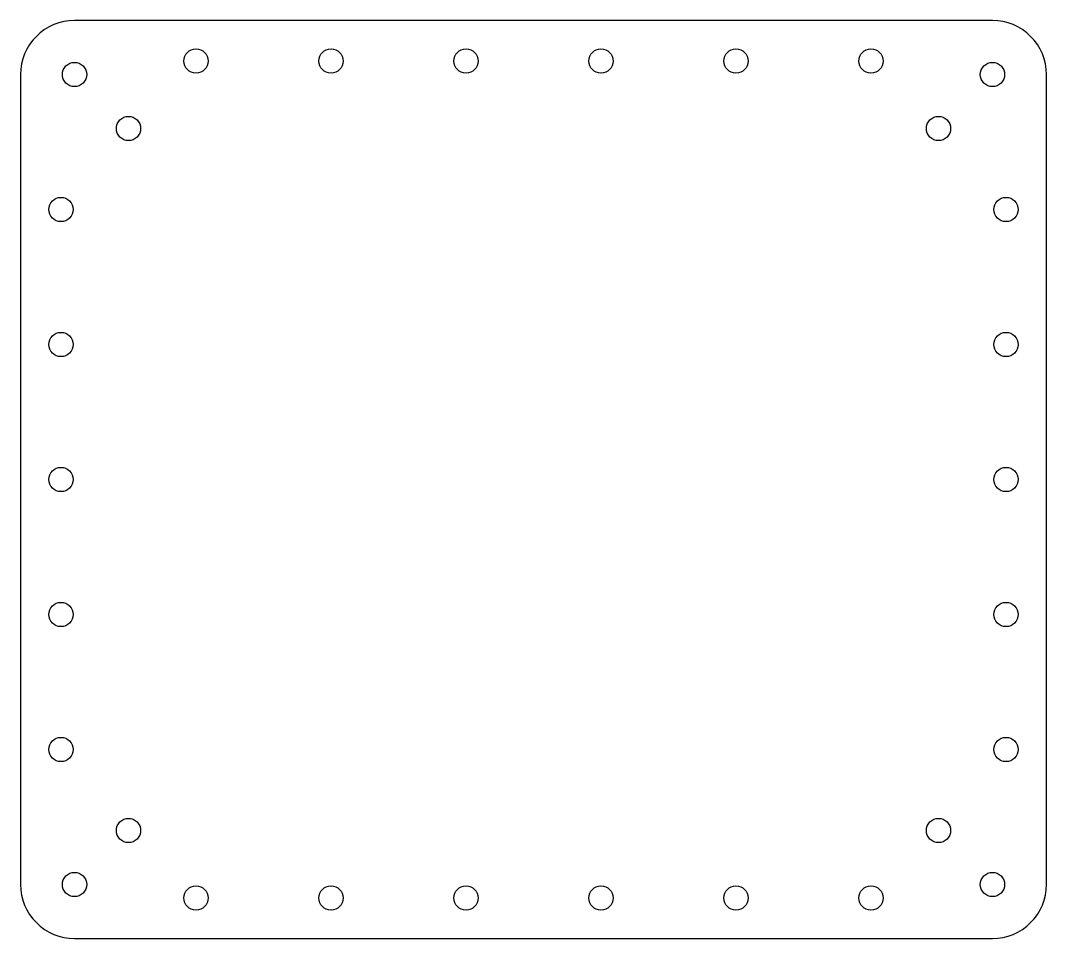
# Model space of a CAD drawing. Header units: millimetres. Extents: x -190 to 0, y -170 to 0.
import ezdxf

# ---------------------------------------------------------------- set-up
doc = ezdxf.new("R2010")
doc.units = ezdxf.units.MM
doc.layers.get('0').update_dxf_attribs({"linetype": 'CONTINUOUS'})

msp = doc.modelspace()

# ---------------------------------------------------------------- linework, layer by layer
msp.add_lwpolyline([(0, -10, 0.414214), (-10, 0), (-180, 0, 0.414214), (-190, -10), (-190, -160, 0.414214), (-180, -170), (-10, -170, 0.414214), (0, -160)], format="xyb", close=True)
for centre in [(-157.5, -7.5), (-132.5, -7.5), (-107.5, -7.5), (-82.5, -7.5), (-57.5, -7.5), (-32.5, -7.5), (-180, -10), (-10, -10), (-170, -20), (-20, -20), (-182.5, -35), (-7.5, -35), (-182.5, -60), (-7.5, -60), (-182.5, -85), (-7.5, -85), (-182.5, -110), (-7.5, -110), (-182.5, -135), (-7.5, -135), (-170, -150), (-20, -150), (-180, -160), (-10, -160), (-157.5, -162.5), (-132.5, -162.5), (-107.5, -162.5), (-82.5, -162.5), (-57.5, -162.5), (-32.5, -162.5)]:
    msp.add_circle(centre, 2.25)

doc.saveas('drawing.dxf')
